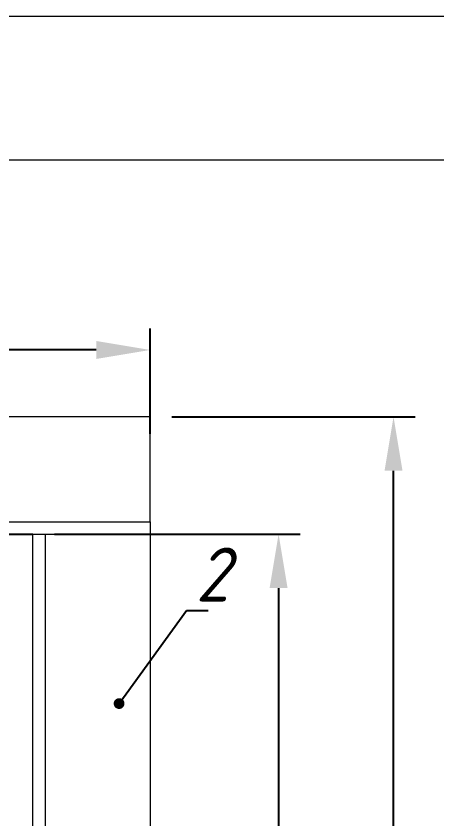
# Model space of a CAD drawing. Header units: millimetres. Extents: x 18217 to 37054, y 415 to 7180.
# Drawn here: x 20148 to 20421, y 6660 to 7180 of the extents above; entities that cross this region are included whole.
import ezdxf

# ---------------------------------------------------------------- set-up
doc = ezdxf.new("R2010")
doc.units = ezdxf.units.MM
doc.styles.add('GENISO', font='geniso.shx', dxfattribs={"oblique": 15})
doc.dimstyles.new('Scale', dxfattribs={"dimscale": 14, "dimtxt": 2.5, "dimasz": 2.5, "dimexe": 1, "dimexo": 1, "dimgap": 0.8, "dimtad": 1, "dimdec": 0, "dimzin": 0, "dimtxsty": 'GENISO', "dimcen": 2.5, "dimclrd": 1, "dimclre": 1, "dimclrt": 256, "dimadec": 0, "dimazin": 0, "dimtfac": 1, "dimtdec": 0, "dimtmove": 0, "dimatfit": 3, "dimfxl": 1, "dimtzin": 0, "dimlwd": -1, "dimlwe": -1, "dimarcsym": 0})
doc.dimstyles.new('Scale 1B2', dxfattribs={"dimscale": 14, "dimtxt": 2.5, "dimasz": 2.5, "dimexe": 1, "dimexo": 1, "dimgap": 0.8, "dimtad": 1, "dimdec": 0, "dimlfac": 0.5, "dimzin": 0, "dimtxsty": 'GENISO', "dimcen": 2.5, "dimclrd": 1, "dimclre": 1, "dimclrt": 256, "dimadec": 0, "dimazin": 0, "dimtfac": 1, "dimtdec": 0, "dimtmove": 0, "dimatfit": 3, "dimfxl": 1, "dimtzin": 0, "dimlwd": -1, "dimlwe": -1, "dimarcsym": 0})
doc.dimstyles.new('Scale 1B8', dxfattribs={"dimscale": 14, "dimtxt": 2.5, "dimasz": 2.5, "dimexe": 1, "dimexo": 1, "dimgap": 0.8, "dimtad": 1, "dimdec": 0, "dimlfac": 0.125, "dimzin": 0, "dimtxsty": 'GENISO', "dimcen": 2.5, "dimclrd": 1, "dimclre": 1, "dimclrt": 256, "dimadec": 0, "dimazin": 0, "dimtfac": 1, "dimtdec": 0, "dimtmove": 0, "dimatfit": 3, "dimfxl": 1, "dimtzin": 0, "dimlwd": -1, "dimlwe": -1, "dimarcsym": 0})

# ---------------------------------------------------------------- blocks, each defined once
blk = doc.blocks.new('*D157')
at = {"color": 1, "transparency": 16777216}
for p, q in [((18563.18, 6909.68), (18563.18, 6977.92)), ((20235.18, 6909.68), (20235.18, 6977.92)), ((20200.18, 6963.92), (18598.18, 6963.92))]:
    blk.add_line(p, q, dxfattribs=at)
for points in [[(18598.18, 6969.75), (18598.18, 6958.08), (18563.18, 6963.92)], [(20200.18, 6969.75), (20200.18, 6958.08), (20235.18, 6963.92)]]:
    blk.add_solid(points, dxfattribs=at)
at = {"layer": 'Defpoints', "color": 0, "transparency": 16777216}
for p in [(18563.18, 6963.92), (18563.18, 6895.68), (20235.18, 6895.68)]:
    blk.add_point(p, dxfattribs=at)
at = {"transparency": 16777216, "insert": (19399.18, 6992.62), "char_height": 35, "attachment_point": 5, "style": 'GENISO'}
blk.add_mtext('1672', dxfattribs=at)
blk = doc.blocks.new('*D159')
at = {"color": 1, "transparency": 16777216}
for p, q in [((20173.18, 6844.68), (20332.36, 6844.68)), ((20318.36, 6809.68), (20318.36, 5185.68)), ((20173.18, 5150.68), (20332.36, 5150.68))]:
    blk.add_line(p, q, dxfattribs=at)
for points in [[(20312.53, 6809.68), (20324.2, 6809.68), (20318.36, 6844.68)], [(20312.53, 5185.68), (20324.2, 5185.68), (20318.36, 5150.68)]]:
    blk.add_solid(points, dxfattribs=at)
at = {"layer": 'Defpoints', "color": 0, "transparency": 16777216}
for p in [(20159.18, 6844.68), (20159.18, 5150.68), (20318.36, 5150.68)]:
    blk.add_point(p, dxfattribs=at)
at = {"transparency": 16777216, "insert": (20289.66, 5997.68), "char_height": 35, "attachment_point": 5, "rotation": 90, "style": 'GENISO'}
blk.add_mtext('1694', dxfattribs=at)
blk = doc.blocks.new('*D160')
at = {"color": 1, "transparency": 16777216}
for p, q in [((20249.18, 6920.68), (20406.83, 6920.68)), ((20392.83, 5109.68), (20392.83, 6885.68)), ((20249.18, 5074.68), (20406.83, 5074.68))]:
    blk.add_line(p, q, dxfattribs=at)
for points in [[(20387, 6885.68), (20398.66, 6885.68), (20392.83, 6920.68)], [(20387, 5109.68), (20398.66, 5109.68), (20392.83, 5074.68)]]:
    blk.add_solid(points, dxfattribs=at)
at = {"layer": 'Defpoints', "color": 0, "transparency": 16777216}
for p in [(20235.18, 6920.68), (20392.83, 6920.68), (20235.18, 5074.68)]:
    blk.add_point(p, dxfattribs=at)
at = {"transparency": 16777216, "insert": (20364.13, 5997.68), "char_height": 35, "attachment_point": 5, "rotation": 90, "style": 'GENISO'}
blk.add_mtext('1846', dxfattribs=at)

msp = doc.modelspace()

# ---------------------------------------------------------------- linework, layer by layer
at = {"linetype": 'ByBlock', "lineweight": 9}
for p, q in [((20235.18, 6920.68), (18563.18, 6920.68)), ((20235.18, 6852.68), (20235.18, 6920.68)), ((18563.18, 6852.68), (20235.18, 6852.68)), ((20235.18, 6852.68), (20235.18, 6844.68)), ((18639.18, 6844.68), (20159.18, 6844.68)), ((20159.18, 5150.68), (20159.18, 6844.68)), ((20159.18, 6844.68), (20167.18, 6844.68)), ((20167.18, 6844.68), (20167.18, 5150.68)), ((20167.18, 6844.68), (20235.18, 6844.68)), ((20235.18, 6844.68), (20235.18, 5150.68))]:
    msp.add_line(p, q, dxfattribs=at)
msp.add_line((18639.18, 6844.68), (20159.18, 6844.68))
for points in [[(26674.14, 7180.13), (26674.14, 1266), (18216.52, 1266), (18216.52, 7180.13)], [(26581.09, 7087.08), (26581.09, 1359.06), (18309.58, 1359.06), (18309.58, 7087.08)]]:
    msp.add_lwpolyline(points, close=True, dxfattribs=at)

# ---------------------------------------------------------------- texts
at = {"insert": (20275.35, 6818.5), "char_height": 35, "attachment_point": 5, "style": 'GENISO'}
msp.add_mtext('2', dxfattribs=at)

# ---------------------------------------------------------------- dimensions: what is measured, and where the dimension line sits
dim = msp.add_linear_dim(base=(18563.18, 6963.92), p1=(20235.18, 6895.68), p2=(18563.18, 6895.68), dimstyle='Scale')
dim.commit()
dim.dimension.update_dxf_attribs({"geometry": '*D157', "text_midpoint": (19399.18, 6992.62)})
dim = msp.add_linear_dim(base=(20392.83, 6920.68), p1=(20235.18, 5074.68), p2=(20235.18, 6920.68), angle=90, text='1846', dimstyle='Scale 1B2')
dim.commit()
dim.dimension.update_dxf_attribs({"geometry": '*D160', "text_midpoint": (20364.13, 5997.68)})
dim = msp.add_linear_dim(base=(20318.36, 5150.68), p1=(20159.18, 6844.68), p2=(20159.18, 5150.68), angle=90, dimstyle='Scale')
dim.commit()
dim.dimension.update_dxf_attribs({"geometry": '*D159', "text_midpoint": (20289.66, 5997.68)})

# ---------------------------------------------------------------- leaders
msp.add_leader([(20215.02, 6734.95), (20258.74, 6795.17), (20272.67, 6795.17)], dimstyle='Scale 1B8', override={"dimasz": 0.5, "dimldrblk": 'Dot'})

doc.saveas('drawing.dxf')
